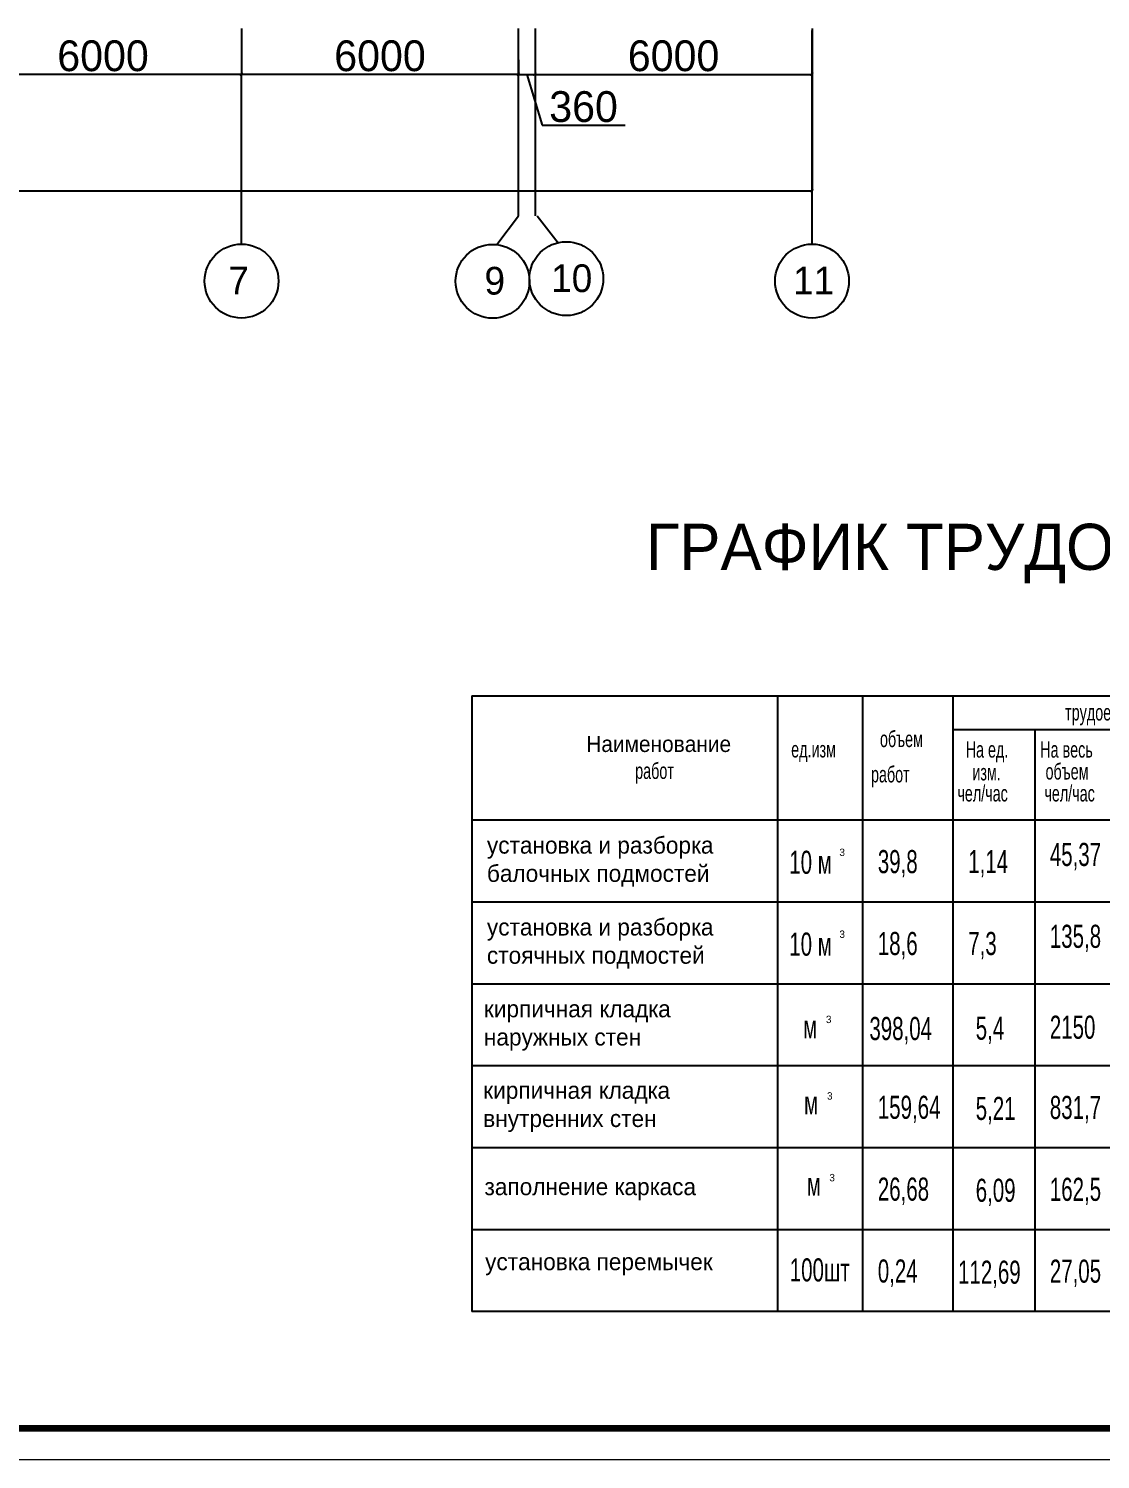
# Model space of a CAD drawing. Header units: millimetres. Extents: x 393648 to 561848, y 30 to 118830.
# Drawn here: x 447161 to 481989, y 30 to 46512 of the extents above; entities that cross this region are included whole.
import ezdxf
from ezdxf.enums import TextEntityAlignment as Align

# ---------------------------------------------------------------- set-up
doc = ezdxf.new("R2010")
doc.units = ezdxf.units.MM
for name, pattern in [('ACAD_ISO02W100', [15, 12, -3]), ('ACAD_ISO03W100', [30, 12, -18]), ('CENTERX2', [101.6, 63.5, -12.7, 12.7, -12.7])]:
    doc.linetypes.add(name, pattern=pattern)
for name, color, linetype, lineweight in [('Заголовки', 7, 'Continuous', 13), ('размеры', 251, 'Continuous', 9), ('стеновые панели', 18, 'ACAD_ISO03W100', 60)]:
    doc.layers.add(name, color=color, linetype=linetype, lineweight=lineweight)
doc.dimstyles.new('Копия ISO-25', dxfattribs={"dimtxt": 150, "dimasz": 100, "dimexe": 1.25, "dimexo": 0.625, "dimgap": 100, "dimtad": 1, "dimtxsty": 'Standard', "dimblk": 'ARCHTICK', "dimcen": 2.5, "dimclrd": 5, "dimclre": 5, "dimclrt": 5, "dimadec": 0, "dimazin": 0, "dimtfac": 1, "dimtmove": 1, "dimatfit": 3, "dimfxl": 1.25, "dimarcsym": 0})

# ---------------------------------------------------------------- blocks, each defined once
blk = doc.blocks.new('_ArchTick')
at = {"color": 0, "linetype": 'ByBlock', "const_width": 0.15}
blk.add_lwpolyline([(-0.5, -0.5), (0.5, 0.5)], dxfattribs=at)
blk = doc.blocks.new('*D10')
at = {"color": 0, "lineweight": -2, "transparency": 16777216}
for p, q in [((463619, 46511), (463619, 45022)), ((472619, 46511), (472619, 45022)), ((463619, 45023), (472619, 45023))]:
    blk.add_line(p, q, dxfattribs=at)
at = {"layer": 'Defpoints', "color": 0, "transparency": 16777216}
for p in [(463619, 46512), (472619, 46512), (472619, 45023)]:
    blk.add_point(p, dxfattribs=at)
at = {"color": 0, "lineweight": -2, "transparency": 16777216, "xscale": 100, "yscale": 100, "zscale": 100, "rotation": 180}
blk.add_blockref('_ArchTick', (463619, 45023), dxfattribs=at)
at = {"color": 0, "lineweight": -2, "transparency": 16777216, "xscale": 100, "yscale": 100, "zscale": 100}
blk.add_blockref('_ArchTick', (472619, 45023), dxfattribs=at)
at = {"color": 0, "transparency": 16777216, "insert": (468119, 45623), "char_height": 1000, "attachment_point": 5}
blk.add_mtext('6000', dxfattribs=at)
blk = doc.blocks.new('*D11')
at = {"color": 0, "lineweight": -2, "transparency": 16777216}
for p, q in [((463079, 45493), (463079, 45022)), ((463619, 45413), (463619, 45022)), ((463079, 45023), (463619, 45023)), ((463349, 45023), (463844, 43372)), ((463844, 43372), (466544, 43372))]:
    blk.add_line(p, q, dxfattribs=at)
at = {"layer": 'Defpoints', "color": 0, "transparency": 16777216}
for p in [(463079, 45494), (463619, 45414), (463619, 45023)]:
    blk.add_point(p, dxfattribs=at)
at = {"color": 0, "lineweight": -2, "transparency": 16777216, "xscale": 100, "yscale": 100, "zscale": 100, "rotation": 180}
blk.add_blockref('_ArchTick', (463079, 45023), dxfattribs=at)
at = {"color": 0, "lineweight": -2, "transparency": 16777216, "xscale": 100, "yscale": 100, "zscale": 100}
blk.add_blockref('_ArchTick', (463619, 45023), dxfattribs=at)
at = {"color": 0, "transparency": 16777216, "insert": (465194, 43972), "char_height": 1000, "attachment_point": 5}
blk.add_mtext('360', dxfattribs=at)
blk = doc.blocks.new('*D12')
at = {"color": 0, "lineweight": -2, "transparency": 16777216}
for p, q in [((454079, 46511), (454079, 45022)), ((463079, 45412), (463079, 45022)), ((463079, 45023), (454079, 45023))]:
    blk.add_line(p, q, dxfattribs=at)
at = {"layer": 'Defpoints', "color": 0, "transparency": 16777216}
for p in [(454079, 46512), (463079, 45413), (454079, 45023)]:
    blk.add_point(p, dxfattribs=at)
at = {"color": 0, "lineweight": -2, "transparency": 16777216, "xscale": 100, "yscale": 100, "zscale": 100, "rotation": 180}
blk.add_blockref('_ArchTick', (454079, 45023), dxfattribs=at)
at = {"color": 0, "lineweight": -2, "transparency": 16777216, "xscale": 100, "yscale": 100, "zscale": 100}
blk.add_blockref('_ArchTick', (463079, 45023), dxfattribs=at)
at = {"color": 0, "transparency": 16777216, "insert": (458579, 45623), "char_height": 1000, "attachment_point": 5}
blk.add_mtext('6000', dxfattribs=at)
blk = doc.blocks.new('*D13')
at = {"color": 0, "lineweight": -2, "transparency": 16777216}
for p, q in [((445079, 46511), (445079, 45022)), ((454079, 46510), (454079, 45022)), ((454079, 45023), (445079, 45023))]:
    blk.add_line(p, q, dxfattribs=at)
at = {"layer": 'Defpoints', "color": 0, "transparency": 16777216}
for p in [(445079, 46512), (454079, 46511), (445079, 45023)]:
    blk.add_point(p, dxfattribs=at)
at = {"color": 0, "lineweight": -2, "transparency": 16777216, "xscale": 100, "yscale": 100, "zscale": 100, "rotation": 180}
blk.add_blockref('_ArchTick', (445079, 45023), dxfattribs=at)
at = {"color": 0, "lineweight": -2, "transparency": 16777216, "xscale": 100, "yscale": 100, "zscale": 100}
blk.add_blockref('_ArchTick', (454079, 45023), dxfattribs=at)
at = {"color": 0, "transparency": 16777216, "insert": (449579, 45623), "char_height": 1000, "attachment_point": 5}
blk.add_mtext('6000', dxfattribs=at)
blk = doc.blocks.new('*D18')
at = {"color": 0, "lineweight": -2, "transparency": 16777216}
for p, q in [((472619, 45656), (472619, 41245)), ((408059, 45431), (408059, 41245)), ((408059, 41246), (472619, 41246))]:
    blk.add_line(p, q, dxfattribs=at)
at = {"layer": 'Defpoints', "color": 0, "transparency": 16777216}
for p in [(472619, 45657), (408059, 45432), (472619, 41246)]:
    blk.add_point(p, dxfattribs=at)
at = {"color": 0, "lineweight": -2, "transparency": 16777216, "xscale": 100, "yscale": 100, "zscale": 100, "rotation": 180}
blk.add_blockref('_ArchTick', (408059, 41246), dxfattribs=at)
at = {"color": 0, "lineweight": -2, "transparency": 16777216, "xscale": 100, "yscale": 100, "zscale": 100}
blk.add_blockref('_ArchTick', (472619, 41246), dxfattribs=at)
at = {"color": 0, "transparency": 16777216, "insert": (440339, 41846), "char_height": 1000, "attachment_point": 5}
blk.add_mtext('43040', dxfattribs=at)

msp = doc.modelspace()

# ---------------------------------------------------------------- linework, layer by layer
at = {"color": 0}
for p, q in [((463079.09, 40425.404), (463079.09, 46511.595)), ((472619.09, 39509.99), (472619.09, 46454.451)), ((454079.09, 39510.14), (454079.09, 45023.089)), ((463619.09, 45023.089), (463619.09, 40425.404)), ((462375.84, 39495.511), (463079.09, 40425.404)), ((463691.317, 40425.404), (464368.361, 39557.543)), ((477193.644, 23743.924), (482714.682, 23743.924))]:
    msp.add_line(p, q, dxfattribs=at)
for centre in [(454079.09, 38310.14), (464634.782, 38387.491), (472619.09, 38309.99), (462237.726, 38303.485)]:
    msp.add_circle(centre, 1200, dxfattribs=at)
at = {"layer": 'Заголовки', "color": 0, "lineweight": 25}
for p, q in [((461561.33, 24837.809), (461561.33, 4831.809)), ((471497.284, 24837.809), (471497.284, 18131.809)), ((474255.683, 24837.809), (474255.683, 15471.809)), ((477193.644, 24837.809), (477193.644, 12811.809)), ((479857.203, 23743.924), (479857.203, 4831.809)), ((477193.644, 20791.809), (461561.33, 20791.809)), ((502141.008, 20791.809), (477193.644, 20791.809)), ((477193.644, 19517.809), (477193.644, 12811.809)), ((502141.008, 18131.809), (461561.33, 18131.809)), ((471497.284, 18131.809), (471497.284, 12811.809)), ((474255.683, 17796.353), (474255.683, 4831.809)), ((477193.644, 16857.809), (477193.644, 12811.809)), ((502141.008, 15471.809), (461561.33, 15471.809)), ((471497.284, 15471.809), (471497.284, 12811.809)), ((477193.644, 14197.809), (477193.644, 12811.809)), ((502141.008, 12811.809), (461561.33, 12811.809)), ((471497.284, 12811.809), (471497.284, 10151.809)), ((471497.284, 12811.809), (471497.284, 7491.809)), ((471497.284, 12811.809), (471497.284, 4831.809)), ((471497.284, 12811.809), (471497.284, 4831.809)), ((477193.644, 12811.809), (477193.644, 10151.809)), ((477193.644, 12811.809), (477193.644, 7491.809)), ((477193.644, 12811.809), (477193.644, 4831.809)), ((477193.644, 12811.809), (477193.644, 4831.809)), ((502141.008, 10151.809), (461561.33, 10151.809)), ((471497.284, 10151.809), (471497.284, 4831.809)), ((502141.008, 7491.809), (461561.33, 7491.809)), ((502141.008, 4831.809), (461561.33, 4831.809))]:
    msp.add_line(p, q, dxfattribs=at)
msp.add_lwpolyline([(461561.33, 24837.809), (502141.008, 24837.809)], dxfattribs=at)
at = {"layer": 'размеры', "lineweight": 90}
msp.add_line((560848.231, 1030.055), (397648.231, 1030.055), dxfattribs=at)
at = {"layer": 'размеры'}
msp.add_line((393648.231, 30.055), (561848.231, 30.055), dxfattribs=at)

# ---------------------------------------------------------------- texts
at = {"color": 0, "linetype": 'ACAD_ISO02W100', "ltscale": 60}
msp.add_text('ГРАФИК ТРУДОВОГО ПРОЦЕССА ', height=1500, dxfattribs=at).set_placement((467220.788, 28926.593))
at = {"color": 0}
for s, insert, char_height, width, attachment_point in [('7', (453649.161, 38777.821), 900, 2574.33697, 1), ('9', (461974.314, 38771.167), 900, 2574.33697, 1), ('10', (464139.49, 38853.298), 900, 2574.33697, 1), ('11', (472000.969, 38775.946), 900, 2574.33697, 1), ('установка и разборка балочных подмостей', (462053.319, 19446.093), 550, 9855.43151, 4), ('установка и разборка стоячных подмостей', (462053.319, 16786.093), 550, 9855.43151, 4), ('кирпичная кладка наружных стен', (461955.624, 14126.093), 550, 8568.08418, 4), ('кирпичная кладка внутренних стен', (461933.456, 11478.806), 550, 9205.82573, 4), ('заполнение каркаса', (461973.521, 8806.093), 550, 8827.62718, 4), ('установка перемычек', (461994.83, 6368.829), 550, 8827.62718, 4)]:
    msp.add_mtext(s, dxfattribs=dict(at, insert=insert, char_height=char_height, width=width, attachment_point=attachment_point))
at = {"layer": 'Заголовки', "color": 0, "lineweight": 25, "width": 0.663856}
for s, height, p in [('трудоемкость', 525, (480843.419, 24034.525)), ('объем', 525, (474826.058, 23171.562)), ('ед.изм', 525, (471940.826, 22834.227)), ('На ед.', 525, (477611.927, 22828.841)), ('На весь', 525, (480034.427, 22828.841)), ('работ', 525, (466871.603, 22135.809)), ('работ', 525, (474534.413, 22023.788)), ('изм.', 525, (477828.364, 22088.437)), ('объем', 525, (480206.927, 22116.341)), ('чел/час', 525, (477341.927, 21403.841)), ('чел/час', 525, (480169.427, 21403.841)), ('45,37', 750, (480345.537, 19308.226)), ('10 м', 750, (471878.548, 19053.709)), ('39,8', 750, (474755.904, 19074.997)), ('1,14', 750, (477693.865, 19074.997)), ('135,8', 750, (480345.537, 16648.226)), ('10 м', 750, (471878.548, 16393.709)), ('18,6', 750, (474755.904, 16414.997)), ('7,3', 750, (477693.865, 16414.997)), ('398,04', 750, (474482.542, 13652.63)), ('5,4', 750, (477937.203, 13664.344)), ('2150', 750, (480345.537, 13695.761)), (' м', 750, (472144.243, 13707.395)), (' м', 750, (472173.502, 11239.345)), ('159,64', 750, (474755.904, 11094.997)), ('5,21', 750, (477937.203, 11057.865)), ('831,7', 750, (480345.537, 11089.282)), (' м', 750, (472263.883, 8593.304)), ('26,68', 750, (474755.904, 8434.997)), ('6,09', 750, (477937.203, 8397.865)), ('162,5', 750, (480345.537, 8429.282)), ('100шт', 750, (471894.842, 5810.925)), ('0,24', 750, (474755.904, 5774.997)), ('27,05', 750, (480345.537, 5769.282)), ('112,69', 750, (477362.737, 5737.865))]:
    msp.add_text(s, height=height, dxfattribs=at).set_placement(p)
at = {"layer": 'Заголовки', "color": 0, "lineweight": 25, "width": 0.768474}
msp.add_text('Наименование', height=525, dxfattribs=at).set_placement((465282.603, 23010.809), (469989.505, 23010.809), align=Align.FIT)
at = {"layer": 'стеновые панели', "color": 0, "linetype": 'CENTERX2', "lineweight": 20}
for p in [(473509.099, 19632.466), (473509.099, 16972.466), (473070.828, 14204.106), (473106.15, 11718.088), (473183.228, 9063.516)]:
    msp.add_text('3', height=240, dxfattribs=at).set_placement(p)

# ---------------------------------------------------------------- dimensions: what is measured, and where the dimension line sits
at = {"color": 0}
for base, p1, p2, text, picture, middle in [((445079.09, 45023.089), (454079.09, 46510.793), (445079.09, 46511.859), '6000', '*D13', (449579.09, 45623.089)), ((454079.09, 45023.089), (463079.09, 45412.913), (454079.09, 46511.731), '6000', '*D12', (458579.09, 45623.089)), ((472619.09, 45023.089), (463619.09, 46511.595), (472619.09, 46511.595), '6000', '*D10', (468119.09, 45623.089)), ((472619.09, 41246.255), (408059.09, 45431.562), (472619.09, 45656.562), '43040', '*D18', (440339.09, 41846.255)), ((463619.09, 45023.089), (463079.09, 45493.737), (463619.09, 45413.85), '360', '*D11', (463944.465, 43971.839))]:
    dim = msp.add_linear_dim(base=base, p1=p1, p2=p2, text=text, dimstyle='Копия ISO-25', override={"dimtxt": 1000, "dimclrd": 0, "dimclre": 0, "dimclrt": 0}, dxfattribs=at)
    dim.commit()
    dim.dimension.update_dxf_attribs({"geometry": picture, "text_midpoint": middle})

doc.saveas('drawing.dxf')
